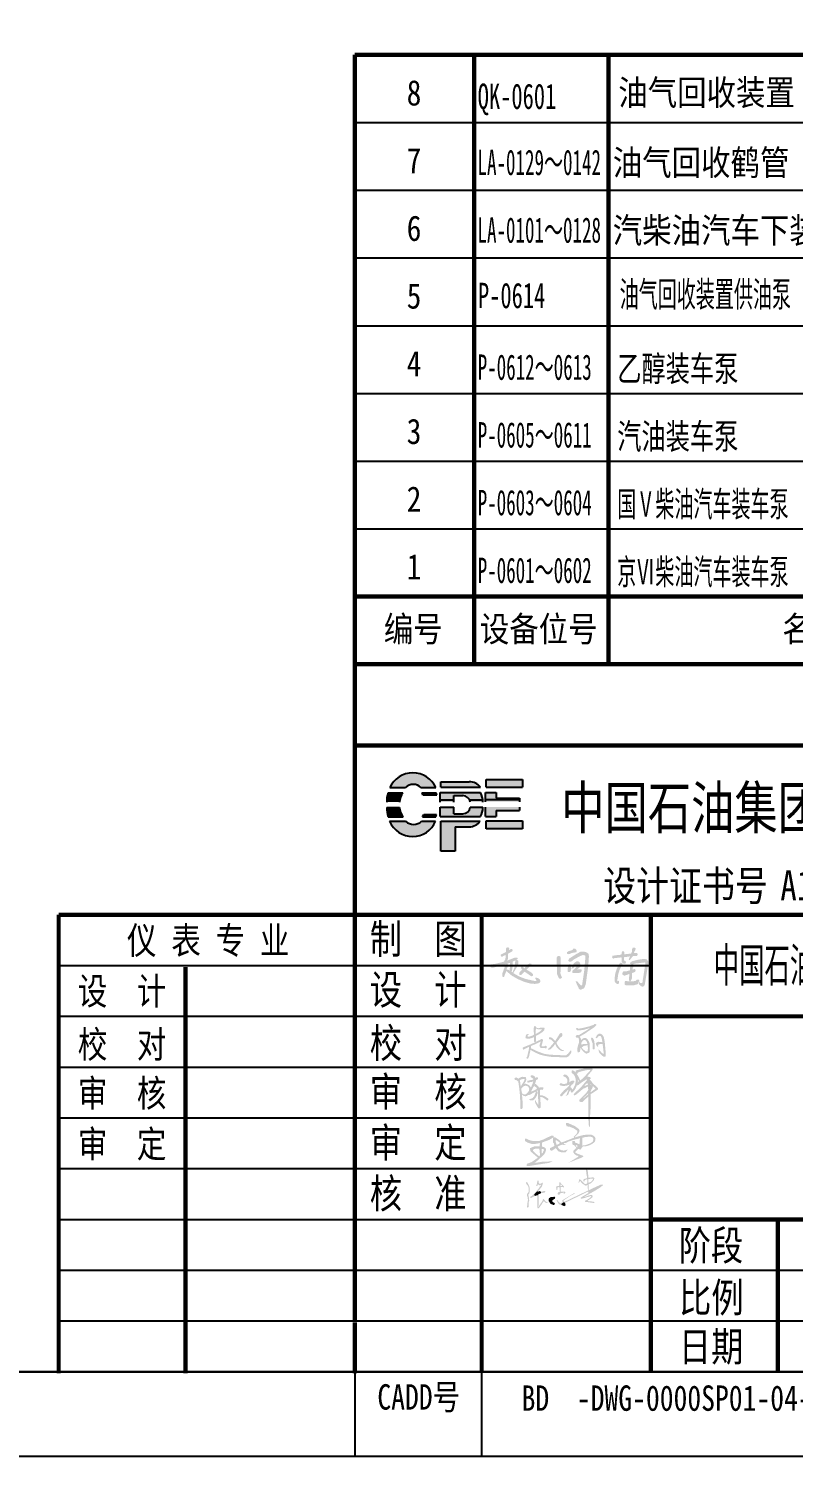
# Model space of a CAD drawing. Header units: millimetres. Extents: x 36820 to 41163, y -3485 to -2358.
# Drawn here: x 40716.3 to 40806.7, y -3068.8 to -2900.1 of the extents above; entities that cross this region are included whole.
import ezdxf
from ezdxf.enums import TextEntityAlignment as Align

# ---------------------------------------------------------------- set-up
doc = ezdxf.new("R2010")
doc.units = ezdxf.units.MM
doc.header["$LTSCALE"] = 6
for name, color, linetype in [('a1', 7, 'Continuous'), ('bc', 7, 'Continuous'), ('BDWG', 7, 'Continuous')]:
    doc.layers.add(name, color=color, linetype=linetype)
doc.styles.add('HZTXT', font='', dxfattribs={"width": 0.8})
doc.styles.add('ST', font='')
doc.styles.get('HZTXT').set_extended_font_data('NSimSun')
doc.styles.get('ST').set_extended_font_data('SimSun')

msp = doc.modelspace()

# ---------------------------------------------------------------- hatches: boundary and pattern name
for points in [[(40762.782, -2990.42, -0.0549609), (40762.893, -2990.679), (40764.537, -2990.679, 0.0224894), (40764.46, -2990.42)], [(40763.005, -2992.967, -0.059964), (40762.863, -2993.263), (40764.417, -2993.263, 0.0258545), (40764.496, -2992.967)]]:
    msp.add_hatch(color=7).paths.add_polyline_path(points)
h = msp.add_hatch(color=256)
h.dxf.hatch_style = 1
h.paths.add_polyline_path([(40772.966, -3009.874), (40772.959, -3009.519), (40772.972, -3009.419), (40773.425, -3009.165), (40773.488, -3009.058), (40773.488, -3008.941), (40773.406, -3008.882), (40773.298, -3008.873), (40773.045, -3009.005), (40773.103, -3008.825), (40773.065, -3008.723), (40772.933, -3008.661), (40772.757, -3008.732), (40772.702, -3008.849), (40772.702, -3009.24), (40772.454, -3009.363), (40772.106, -3009.537), (40772.094, -3009.625), (40772.119, -3009.732), (40772.186, -3009.77), (40772.265, -3009.803), (40772.297, -3009.776), (40772.297, -3009.742), (40772.689, -3009.567), (40772.646, -3010.068), (40772.554, -3010.225), (40772.468, -3010.372), (40771.725, -3010.556), (40771.395, -3010.638), (40770.926, -3010.687), (40770.822, -3010.822), (40770.822, -3010.926), (40770.906, -3011.01), (40771.003, -3011.078), (40771.172, -3011.078), (40772.66, -3010.691), (40772.66, -3010.753), (40772.563, -3011.009), (40772.293, -3011.727), (40772.268, -3011.869), (40772.302, -3012.113), (40772.367, -3012.197), (40772.42, -3012.197), (40772.485, -3012.155), (40772.748, -3011.47), (40772.818, -3011.526), (40773.383, -3012.007), (40774.142, -3012.441), (40774.938, -3012.775), (40775.636, -3012.957), (40776.145, -3012.992), (40776.559, -3012.934), (40776.742, -3012.823), (40776.782, -3012.667), (40776.724, -3012.48), (40776.555, -3012.329), (40776.372, -3012.272), (40776.198, -3012.272), (40776.198, -3012.407), (40776.304, -3012.564), (40776.304, -3012.643), (40776.069, -3012.643), (40775.019, -3012.401), (40774.3, -3012.132), (40773.666, -3011.767), (40773.576, -3011.715), (40774.058, -3010.922), (40774.159, -3010.681), (40774.181, -3010.379), (40774.163, -3010.24), (40774.044, -3010.18), (40773.88, -3010.18), (40773.801, -3010.27), (40773.797, -3010.473), (40773.745, -3010.952), (40773.648, -3011.262), (40773.481, -3011.623), (40773.37, -3011.572), (40773.45, -3011.291), (40773.483, -3011.024), (40773.513, -3010.724), (40773.513, -3010.353), (40774.047, -3010.088), (40774.105, -3010.011), (40774.062, -3009.918), (40773.981, -3009.88), (40773.869, -3009.88), (40773.703, -3009.911), (40772.926, -3010.212), (40772.821, -3010.26), (40772.938, -3010.078)])
h.paths.add_polyline_path([(40773.178, -3010.505), (40773.178, -3011.015), (40773.141, -3011.422), (40772.963, -3011.303), (40772.886, -3011.291), (40772.775, -3011.304), (40772.969, -3010.792), (40772.938, -3010.688), (40772.853, -3010.631), (40772.91, -3010.598)], flags=16)
h.paths.add_polyline_path([(40775.505, -3010.939), (40775.584, -3010.922), (40775.666, -3010.906), (40775.741, -3010.816), (40775.741, -3010.701), (40775.692, -3010.598), (40775.537, -3010.58), (40775.41, -3010.629), (40775.235, -3010.733), (40774.89, -3011.165), (40774.785, -3011.053), (40774.698, -3010.987), (40774.628, -3010.915), (40774.551, -3010.938), (40774.49, -3011.059), (40774.535, -3011.208), (40774.629, -3011.333), (40774.364, -3011.561), (40774.286, -3011.738), (40774.286, -3011.871), (40774.388, -3011.953), (40774.465, -3011.953), (40774.545, -3011.918), (40774.634, -3011.826), (40774.898, -3011.538), (40775.61, -3012.033), (40775.757, -3012.105), (40775.891, -3012.037), (40775.899, -3011.854), (40775.757, -3011.672), (40775.147, -3011.313)], flags=17)
h.paths.add_polyline_path([(40779.177, -3009.888), (40779.114, -3009.738), (40779.008, -3009.677), (40778.881, -3009.714), (40778.753, -3009.77), (40778.701, -3009.898), (40778.749, -3011.808), (40778.907, -3012.221), (40779.058, -3012.381), (40779.208, -3012.381), (40779.316, -3012.25), (40779.318, -3012.174), (40779.257, -3012.075), (40779.155, -3011.761)])
h.paths.add_polyline_path([(40781.058, -3009.058), (40780.988, -3008.904), (40780.849, -3008.826), (40780.644, -3008.823), (40780.589, -3008.987), (40780.057, -3009.142), (40779.921, -3009.259), (40779.917, -3009.407), (40780.046, -3009.489), (40780.258, -3009.448), (40780.509, -3009.338), (40780.834, -3009.282), (40780.984, -3009.282), (40781.058, -3009.182)])
h.paths.add_polyline_path([(40781.446, -3009.717), (40781.784, -3009.584), (40782.057, -3009.625), (40782.108, -3009.738), (40781.963, -3011.419), (40781.707, -3013.147), (40781.612, -3013.185), (40781.497, -3013.094), (40781.117, -3012.688), (40780.934, -3012.688), (40781.34, -3013.578), (40781.471, -3013.663), (40781.608, -3013.663), (40781.939, -3013.507), (40782.132, -3013.092), (40782.434, -3010.951), (40782.518, -3009.731), (40782.452, -3009.407), (40782.24, -3009.264), (40781.944, -3009.189), (40781.537, -3009.189), (40781.033, -3009.457), (40780.201, -3009.989), (40780.109, -3010.132), (40780.085, -3010.261), (40780.168, -3010.374), (40780.314, -3010.374), (40780.478, -3010.323), (40780.706, -3010.127)])
h.paths.add_polyline_path([(40780.398, -3011.11), (40780.398, -3010.72), (40780.303, -3010.674), (40780.154, -3010.695), (40780.057, -3010.787), (40780.007, -3011.203), (40779.992, -3011.449), (40780.043, -3011.582), (40780.167, -3011.585), (40780.305, -3011.562), (40780.397, -3011.385), (40780.407, -3011.272), (40780.414, -3011.206), (40780.48, -3011.125), (40780.465, -3011.123)])
h.paths.add_polyline_path([(40781.488, -3010.601), (40781.42, -3010.447), (40781.249, -3010.326), (40781.062, -3010.326), (40780.886, -3010.441), (40780.735, -3010.559), (40780.569, -3010.866), (40780.52, -3010.955), (40780.512, -3011.062), (40780.48, -3011.125), (40780.648, -3011.158), (40781.032, -3010.726), (40781.152, -3010.701), (40781.169, -3010.778), (40781.139, -3010.837), (40780.826, -3011.233), (40780.606, -3011.392), (40780.54, -3011.497), (40780.54, -3011.645), (40780.644, -3011.717), (40780.848, -3011.717), (40781.277, -3011.717), (40781.552, -3011.629), (40781.64, -3011.491), (40781.64, -3011.326), (40781.568, -3011.255), (40781.447, -3011.255), (40781.134, -3011.31), (40781.376, -3011.079), (40781.488, -3010.972)], flags=17)
h.paths.add_polyline_path([(40788.216, -3009.665), (40788.262, -3009.552), (40788.262, -3009.408), (40788.166, -3009.316), (40788.094, -3009.349), (40787.832, -3009.349), (40787.904, -3009.154), (40788.006, -3008.995), (40788.041, -3008.838), (40787.965, -3008.706), (40787.71, -3008.706), (40787.628, -3008.859), (40787.602, -3009.175), (40787.496, -3009.409), (40786.69, -3009.501), (40786.69, -3009.236), (40786.598, -3009.124), (40786.516, -3009.124), (40786.423, -3009.184), (40786.353, -3009.543), (40785.706, -3009.605), (40785.265, -3009.677), (40785.263, -3009.861), (40785.347, -3009.994), (40785.456, -3009.994), (40785.529, -3009.953), (40786.365, -3009.86), (40786.371, -3009.916), (40786.371, -3010.341), (40786.474, -3010.51), (40786.631, -3010.616), (40786.761, -3010.616), (40786.867, -3010.549), (40786.899, -3010.412), (40786.84, -3010.329), (40786.718, -3010.254), (40786.667, -3010.17), (40786.662, -3009.838), (40787.395, -3009.744), (40787.226, -3010.064), (40787.28, -3010.18), (40787.339, -3010.184), (40787.416, -3010.089), (40787.549, -3009.921), (40787.726, -3009.7), (40788.121, -3009.7)])
h.paths.add_polyline_path([(40786.353, -3010.918), (40786.492, -3010.683), (40786.455, -3010.531), (40786.349, -3010.502), (40786.236, -3010.502), (40786.031, -3010.729), (40785.807, -3011.209), (40785.633, -3011.751), (40785.545, -3012.403), (40785.577, -3012.744), (40785.751, -3012.961), (40785.876, -3013.006), (40785.974, -3013.006), (40786.051, -3012.937), (40786.085, -3012.805), (40786.085, -3012.689), (40786.034, -3012.612), (40785.953, -3012.68), (40785.89, -3012.649), (40785.871, -3012.561), (40785.982, -3011.864), (40786.141, -3011.335)])
h.paths.add_polyline_path([(40787.99, -3011.535), (40788.037, -3011.397), (40788.006, -3011.266), (40787.915, -3011.227), (40787.669, -3011.318), (40787.701, -3011.1), (40787.768, -3011.01), (40787.734, -3010.939), (40787.63, -3010.874), (40787.408, -3010.904), (40787.364, -3011.122), (40787.364, -3011.388), (40786.877, -3011.524), (40786.593, -3011.524), (40786.508, -3011.619), (40786.453, -3011.799), (40786.503, -3011.916), (40786.661, -3012.01), (40786.769, -3012.01), (40786.926, -3011.952), (40787.308, -3011.812), (40787.256, -3012.299), (40787.268, -3012.568), (40787.325, -3012.691), (40787.223, -3012.691), (40787.026, -3012.666), (40786.797, -3012.666), (40786.724, -3012.83), (40786.724, -3013.041), (40786.889, -3013.178), (40787.328, -3013.178), (40787.817, -3013.163), (40788.227, -3013.042), (40788.349, -3012.988), (40788.384, -3012.803), (40788.427, -3012.71), (40788.428, -3012.805), (40788.432, -3013.051), (40788.759, -3013.309), (40788.943, -3013.309), (40789.108, -3013.139), (40789.524, -3010.659), (40789.535, -3010.369), (40789.345, -3010.079), (40788.933, -3010.046), (40788.321, -3010.14), (40787.676, -3010.296), (40787.437, -3010.431), (40787.375, -3010.577), (40787.472, -3010.68), (40787.622, -3010.729), (40787.772, -3010.687), (40787.936, -3010.597), (40789.075, -3010.459), (40789.174, -3010.48), (40789.189, -3010.573), (40788.833, -3012.868), (40788.752, -3012.899), (40788.538, -3012.87), (40788.442, -3012.682), (40788.473, -3012.604), (40788.435, -3012.503), (40788.282, -3012.503), (40788.144, -3012.514), (40788.018, -3012.647), (40787.757, -3012.679), (40787.41, -3012.689), (40787.438, -3012.643), (40787.5, -3012.57), (40787.598, -3012.365), (40787.628, -3011.702), (40787.713, -3011.674), (40787.855, -3011.63)])
h = msp.add_hatch(color=256)
h.dxf.hatch_style = 1
h.paths.add_polyline_path([(40776.159, -3017.976), (40776.06, -3017.988), (40775.977, -3018.276), (40776.004, -3018.666), (40776.015, -3018.991), (40775.826, -3019.103), (40775.606, -3019.18), (40775.459, -3019.22), (40775.359, -3019.247), (40775.296, -3019.213), (40775.277, -3019.081), (40775.277, -3019.037), (40775.301, -3019.01), (40775.403, -3018.963), (40775.442, -3018.944), (40775.457, -3018.924), (40775.4, -3018.906), (40775.318, -3018.905), (40775.262, -3018.912), (40775.082, -3018.999), (40775.016, -3019.274), (40775.06, -3019.407), (40775.209, -3019.472), (40775.45, -3019.47), (40775.808, -3019.375), (40776.021, -3019.282), (40776.03, -3019.783), (40776.057, -3019.846), (40776.123, -3019.857), (40776.157, -3019.857), (40776.244, -3019.821), (40776.26, -3019.769), (40776.251, -3019.662), (40776.251, -3019.142), (40776.672, -3018.917), (40777.021, -3018.683), (40777.232, -3018.453), (40777.274, -3018.223), (40777.218, -3018.167), (40776.793, -3018.167), (40776.566, -3018.223), (40776.494, -3018.223), (40776.362, -3018.183), (40776.274, -3018.111), (40776.231, -3018.012)])
h.paths.add_polyline_path([(40776.357, -3018.278), (40776.388, -3018.298), (40776.45, -3018.339), (40776.727, -3018.375), (40776.953, -3018.377), (40776.953, -3018.412), (40776.805, -3018.566), (40776.24, -3018.917), (40776.24, -3018.883), (40776.24, -3018.411), (40776.266, -3018.311), (40776.313, -3018.278)], flags=16)
h.paths.add_polyline_path([(40776.889, -3019.508), (40776.8, -3019.544), (40776.742, -3019.628), (40776.669, -3019.65), (40776.604, -3019.676), (40776.532, -3019.699), (40776.204, -3019.87), (40775.584, -3020.149), (40774.709, -3020.502), (40774.68, -3020.577), (40774.764, -3020.754), (40774.825, -3020.754), (40774.884, -3020.701), (40775.121, -3020.587), (40775.443, -3020.433), (40775.418, -3020.721), (40775.398, -3020.801), (40775.215, -3021.601), (40775.17, -3021.643), (40775.135, -3021.73), (40775.16, -3021.83), (40775.245, -3021.83), (40775.335, -3021.79), (40775.431, -3021.599), (40775.616, -3020.797), (40776.249, -3021.143), (40776.734, -3021.35), (40777.31, -3021.499), (40777.997, -3021.608), (40778.765, -3021.634), (40779.196, -3021.659), (40779.807, -3021.673), (40779.917, -3021.657), (40780.093, -3021.572), (40780.34, -3021.277), (40780.425, -3021.097), (40780.443, -3020.912), (40780.39, -3020.857), (40780.339, -3020.869), (40780.043, -3021.248), (40779.805, -3021.434), (40779.719, -3021.448), (40779.007, -3021.406), (40777.961, -3021.36), (40777.289, -3021.265), (40776.802, -3021.1), (40776.272, -3020.895), (40775.782, -3020.633), (40775.66, -3020.615), (40775.693, -3020.319), (40776.224, -3020.095), (40776.769, -3019.82), (40776.816, -3019.837), (40776.698, -3020.168), (40776.671, -3020.316), (40776.741, -3020.464), (40776.824, -3020.582), (40776.917, -3020.582), (40777.336, -3020.582), (40777.381, -3020.604), (40777.436, -3020.604), (40777.507, -3020.559), (40777.525, -3020.47), (40777.525, -3020.345), (40777.44, -3020.309), (40777.347, -3020.309), (40777.225, -3020.373), (40777.082, -3020.373), (40776.95, -3020.373), (40776.922, -3020.296), (40776.953, -3020.18), (40777.057, -3019.802), (40777.086, -3019.609), (40776.989, -3019.508)])
h.paths.add_polyline_path([(40779.167, -3018.809), (40779.071, -3018.871), (40778.538, -3019.734), (40778.277, -3019.482), (40778.146, -3019.352), (40777.917, -3019.295), (40777.835, -3019.295), (40777.791, -3019.342), (40777.787, -3019.449), (40777.85, -3019.546), (40777.885, -3019.558), (40777.921, -3019.534), (40777.985, -3019.538), (40778.399, -3019.905), (40777.787, -3020.614), (40777.686, -3020.669), (40777.659, -3020.724), (40777.752, -3020.769), (40777.975, -3020.722), (40778.381, -3020.303), (40778.526, -3020.094), (40778.673, -3020.412), (40778.959, -3020.73), (40779.265, -3020.913), (40779.32, -3020.938), (40779.544, -3020.938), (40779.567, -3020.899), (40779.51, -3020.828), (40779.391, -3020.805), (40779.155, -3020.665), (40778.983, -3020.472), (40778.776, -3020.151), (40778.676, -3019.936), (40778.959, -3019.569), (40779.13, -3019.318), (40779.288, -3019.246), (40779.387, -3019.098), (40779.387, -3018.921), (40779.285, -3018.809)])
h.paths.add_polyline_path([(40783.162, -3017.737), (40783.079, -3017.824), (40782.616, -3017.992), (40781.743, -3018.211), (40781.402, -3018.265), (40781.248, -3018.265), (40781.157, -3018.197), (40781.089, -3018.197), (40781.004, -3018.237), (40781.014, -3018.346), (40781.11, -3018.456), (40781.269, -3018.489), (40781.584, -3018.465), (40781.907, -3018.42), (40782.327, -3018.297), (40782.609, -3018.215), (40782.592, -3018.252), (40782.21, -3018.507), (40781.464, -3018.961), (40781.283, -3019.071), (40781.201, -3019.024), (40781.106, -3019.024), (40781.012, -3019.083), (40780.953, -3019.197), (40781.012, -3019.303), (40781.079, -3019.35), (40781.266, -3019.338), (40781.359, -3019.65), (40781.359, -3019.852), (40781.306, -3020.025), (40781.219, -3020.311), (40781.162, -3020.557), (40781.162, -3020.953), (40781.194, -3021.078), (40781.297, -3021.078), (40781.418, -3021.028), (40781.473, -3020.931), (40781.484, -3020.829), (40781.509, -3020.604), (40781.546, -3020.551), (40781.617, -3020.7), (40781.727, -3020.832), (40781.902, -3021.041), (40782.143, -3021.212), (40782.222, -3021.239), (40782.348, -3021.187), (40782.544, -3021.107), (40782.62, -3020.955), (40782.62, -3020.394), (40782.578, -3019.9), (40782.343, -3019.526), (40782.155, -3019.382), (40781.957, -3019.382), (40781.722, -3019.481), (40781.562, -3019.646), (40781.562, -3019.477), (40781.513, -3019.369), (40781.426, -3019.223), (40781.46, -3019.203), (40782, -3018.893), (40782.499, -3018.552), (40783.182, -3018.087), (40783.393, -3017.864), (40783.398, -3017.788), (40783.27, -3017.737)])
h.paths.add_polyline_path([(40782.073, -3019.608), (40782.167, -3019.702), (40782.27, -3019.856), (40782.314, -3020.008), (40782.314, -3020.08), (40781.998, -3020.08), (40781.862, -3020.096), (40781.744, -3020.131), (40781.621, -3020.168), (40781.625, -3019.961), (40781.672, -3019.863), (40781.832, -3019.659), (40782.002, -3019.608)], flags=16)
h.paths.add_polyline_path([(40782.371, -3020.222), (40782.396, -3020.614), (40782.366, -3020.956), (40782.334, -3020.979), (40782.215, -3020.979), (40782.116, -3020.963), (40781.816, -3020.694), (40781.691, -3020.55), (40781.668, -3020.461), (40781.762, -3020.437), (40781.843, -3020.345), (40781.976, -3020.307), (40782.166, -3020.279)], flags=16)
h.paths.add_polyline_path([(40782.869, -3019.345), (40782.802, -3019.365), (40782.759, -3019.497), (40782.882, -3019.838), (40782.949, -3020.021), (40782.975, -3020.416), (40782.951, -3020.626), (40782.991, -3020.689), (40783.039, -3020.716), (40783.127, -3020.716), (40783.188, -3020.668), (40783.209, -3020.604), (40783.188, -3020.047), (40783.151, -3019.794), (40783.052, -3019.481), (40782.959, -3019.38)], flags=17)
h.paths.add_polyline_path([(40783.8, -3018.864), (40783.68, -3018.889), (40783.469, -3019.031), (40783.372, -3019.257), (40783.304, -3019.352), (40783.322, -3019.393), (40783.376, -3019.411), (40783.492, -3019.341), (40783.58, -3019.289), (40783.609, -3019.221), (40783.665, -3019.171), (40783.782, -3019.142), (40783.892, -3019.169), (40783.975, -3019.262), (40784.06, -3019.547), (40784.117, -3019.922), (40783.989, -3019.871), (40783.794, -3019.848), (40783.655, -3019.831), (40783.538, -3019.86), (40783.413, -3019.931), (40783.328, -3020.039), (40783.365, -3020.155), (40783.474, -3020.357), (40783.532, -3020.402), (40783.587, -3020.402), (40783.616, -3020.377), (40783.617, -3020.328), (40783.576, -3020.224), (40783.597, -3020.192), (40783.838, -3020.095), (40784.138, -3020.095), (40784.241, -3020.973), (40784.259, -3021.298), (40783.998, -3021.096), (40783.808, -3020.892), (40783.703, -3020.75), (40783.658, -3020.75), (40783.643, -3020.78), (40783.671, -3020.932), (40783.778, -3021.177), (40784.016, -3021.421), (40784.277, -3021.609), (40784.378, -3021.609), (40784.485, -3021.538), (40784.512, -3021.444), (40784.473, -3020.803), (40784.378, -3019.773), (40784.277, -3019.315), (40784.129, -3019.028), (40783.991, -3018.923)])
h = msp.add_hatch(color=256)
h.dxf.hatch_style = 1
h.paths.add_polyline_path([(40776.112, -3025.775), (40776.209, -3025.722), (40776.209, -3025.847), (40776.145, -3026.014), (40776.047, -3026.266), (40775.881, -3026.469), (40775.596, -3026.591), (40775.475, -3026.591), (40775.475, -3026.664), (40775.556, -3026.741), (40775.755, -3026.741), (40775.938, -3026.741), (40776.055, -3026.643), (40776.21, -3026.449), (40776.364, -3026.189), (40776.425, -3025.945), (40776.402, -3025.763), (40776.355, -3025.676), (40776.334, -3025.638), (40776.379, -3025.614), (40776.441, -3025.581), (40776.461, -3025.726), (40776.488, -3026.102), (40776.516, -3026.557), (40776.555, -3027.036), (40776.554, -3027.268), (40776.542, -3027.285), (40776.524, -3027.272), (40776.467, -3027.192), (40776.382, -3027.071), (40776.277, -3026.923), (40776.228, -3026.787), (40776.18, -3026.741), (40776.163, -3026.752), (40776.145, -3026.84), (40776.168, -3027.011), (40776.23, -3027.169), (40776.353, -3027.377), (40776.451, -3027.542), (40776.525, -3027.667), (40776.629, -3027.708), (40776.708, -3027.681), (40776.805, -3027.609), (40776.827, -3027.487), (40776.824, -3027.349), (40776.803, -3027.076), (40776.777, -3026.724), (40776.749, -3026.339), (40776.763, -3026.337), (40776.823, -3026.337), (40776.954, -3026.376), (40777.089, -3026.416), (40777.198, -3026.489), (40777.324, -3026.573), (40777.449, -3026.656), (40777.506, -3026.728), (40777.577, -3026.772), (40777.685, -3026.746), (40777.728, -3026.662), (40777.728, -3026.56), (40777.637, -3026.5), (40777.488, -3026.403), (40777.273, -3026.262), (40777.124, -3026.209), (40776.999, -3026.164), (40776.84, -3026.15), (40776.743, -3026.15), (40776.742, -3026.114), (40776.742, -3026.02), (40776.742, -3025.834), (40776.737, -3025.668), (40776.737, -3025.608), (40776.719, -3025.528), (40776.739, -3025.514), (40776.769, -3025.505), (40776.816, -3025.503), (40776.911, -3025.503), (40776.971, -3025.503), (40777.023, -3025.517), (40777.071, -3025.495), (40777.094, -3025.443), (40777.129, -3025.361), (40777.129, -3025.261), (40777.107, -3025.196), (40777.02, -3025.196), (40776.899, -3025.196), (40776.778, -3025.217), (40776.626, -3025.244), (40776.6, -3025.21), (40776.554, -3025.149), (40776.442, -3025), (40776.311, -3024.884), (40776.216, -3024.821), (40776.108, -3024.849), (40776.148, -3024.776), (40776.217, -3024.583), (40776.238, -3024.499), (40776.261, -3024.415), (40776.261, -3024.353), (40776.308, -3024.337), (40776.388, -3024.309), (40776.451, -3024.267), (40776.492, -3024.196), (40776.492, -3024.138), (40776.492, -3024.086), (40776.453, -3024.046), (40776.351, -3024.046), (40776.268, -3024.046), (40776.208, -3024.067), (40776.165, -3024.081), (40776.154, -3024.048), (40776.139, -3024.005), (40776.118, -3023.945), (40776.05, -3023.893), (40775.966, -3023.828), (40775.877, -3023.78), (40775.779, -3023.78), (40775.684, -3023.798), (40775.619, -3023.856), (40775.619, -3023.932), (40775.644, -3024.006), (40775.716, -3024.049), (40775.807, -3024.103), (40775.841, -3024.138), (40775.886, -3024.162), (40775.931, -3024.208), (40775.953, -3024.256), (40775.924, -3024.286), (40775.856, -3024.318), (40775.741, -3024.341), (40775.636, -3024.361), (40775.424, -3024.403), (40775.35, -3024.423), (40775.289, -3024.417), (40775.254, -3024.413), (40775.229, -3024.428), (40775.225, -3024.447), (40775.225, -3024.47), (40775.225, -3024.498), (40775.218, -3024.524), (40775.226, -3024.582), (40775.263, -3024.65), (40775.308, -3024.677), (40775.347, -3024.669), (40775.382, -3024.645), (40775.444, -3024.622), (40775.534, -3024.608), (40775.632, -3024.592), (40775.743, -3024.582), (40775.847, -3024.533), (40775.909, -3024.504), (40775.941, -3024.515), (40775.915, -3024.584), (40775.873, -3024.699), (40775.846, -3024.811), (40775.815, -3024.901), (40775.763, -3025.007), (40775.721, -3025.113), (40775.672, -3025.191), (40775.629, -3025.261), (40775.629, -3025.234), (40775.601, -3025.161), (40775.542, -3025.067), (40775.465, -3024.989), (40775.341, -3024.904), (40775.199, -3024.838), (40775.085, -3024.798), (40774.976, -3024.798), (40774.883, -3024.812), (40774.898, -3024.786), (40774.947, -3024.697), (40775.003, -3024.594), (40775.062, -3024.488), (40775.105, -3024.388), (40775.105, -3024.295), (40775.105, -3024.213), (40775.089, -3024.156), (40775.082, -3024.095), (40775.055, -3024.041), (40775.033, -3023.999), (40774.966, -3023.993), (40774.881, -3023.986), (40774.789, -3023.979), (40774.658, -3023.968), (40774.541, -3023.998), (40774.38, -3024.061), (40774.288, -3024.102), (40774.236, -3024.149), (40774.18, -3024.186), (40774.139, -3024.213), (40774.124, -3024.198), (40774.104, -3024.14), (40774.013, -3024.094), (40773.916, -3024.046), (40773.793, -3024.067), (40773.705, -3024.158), (40773.748, -3024.302), (40773.82, -3024.362), (40773.916, -3024.347), (40774.012, -3024.415), (40774.168, -3024.527), (40774.285, -3025.343), (40774.361, -3026.098), (40774.394, -3026.757), (40774.41, -3027.591), (40774.41, -3027.729), (40774.504, -3027.786), (40774.598, -3027.786), (40774.68, -3027.641), (40774.68, -3027.491), (40774.673, -3026.855), (40774.628, -3026.358), (40774.606, -3026.064), (40774.624, -3026.066), (40774.681, -3026.141), (40774.769, -3026.207), (40774.902, -3026.252), (40775.044, -3026.268), (40775.195, -3026.216), (40775.349, -3026.098), (40775.369, -3026.129), (40775.461, -3026.129), (40775.6, -3026.053), (40775.835, -3025.925)])
h.paths.add_polyline_path([(40774.452, -3025.095), (40774.425, -3024.87), (40774.393, -3024.616), (40774.378, -3024.459), (40774.321, -3024.39), (40774.437, -3024.308), (40774.61, -3024.252), (40774.791, -3024.225), (40774.892, -3024.236), (40774.911, -3024.323), (40774.841, -3024.47), (40774.773, -3024.616), (40774.648, -3024.798), (40774.508, -3025.035), (40774.486, -3025.073)], flags=16)
h.paths.add_polyline_path([(40775.661, -3025.726), (40775.716, -3025.621), (40775.845, -3025.382), (40775.963, -3025.162), (40776.041, -3025.018), (40776.077, -3025.08), (40776.167, -3025.138), (40776.297, -3025.221), (40776.391, -3025.366), (40776.319, -3025.413), (40776.095, -3025.559), (40775.815, -3025.666)], flags=16)
h.paths.add_polyline_path([(40775.428, -3025.605), (40775.461, -3025.416), (40775.412, -3025.243), (40775.302, -3025.106), (40775.185, -3025.046), (40775.048, -3025.017), (40774.894, -3025.045), (40774.781, -3025.101), (40774.657, -3025.202), (40774.522, -3025.343), (40774.522, -3025.441), (40774.552, -3025.625), (40774.573, -3025.752), (40774.617, -3025.896), (40774.685, -3025.98), (40774.816, -3026.038), (40774.948, -3026.064), (40775.086, -3026.014), (40775.225, -3025.889), (40775.327, -3025.761)], flags=16)
h.paths.add_polyline_path([(40780.185, -3024.206), (40780.124, -3024.015), (40780.008, -3023.865), (40779.81, -3023.708), (40779.612, -3023.694), (40779.502, -3023.776), (40779.483, -3023.882), (40779.607, -3023.959), (40779.791, -3024.053), (40779.928, -3024.198), (40779.978, -3024.414), (40779.947, -3024.623), (40779.897, -3024.746), (40779.661, -3024.808), (40779.46, -3024.808), (40779.329, -3024.777), (40779.225, -3024.712), (40779.097, -3024.762), (40779.031, -3024.897), (40779.109, -3024.982), (40779.259, -3025.021), (40779.534, -3025.055), (40779.873, -3025.017), (40780.136, -3024.928), (40780.257, -3024.874), (40780.143, -3025.058), (40780.003, -3025.216), (40779.576, -3025.558), (40779.219, -3025.962), (40779.108, -3026.087), (40779.135, -3026.24), (40779.192, -3026.272), (40779.262, -3026.272), (40779.393, -3026.188), (40779.569, -3025.983), (40779.821, -3025.752), (40780.022, -3025.537), (40780.116, -3025.492), (40780.044, -3025.639), (40779.947, -3025.886), (40779.903, -3026.058), (40779.773, -3026.186), (40779.826, -3026.186), (40779.929, -3026.175), (40780.083, -3026.068), (40780.147, -3025.861), (40780.227, -3025.674), (40780.321, -3025.558), (40780.354, -3025.548), (40780.374, -3025.575), (40780.37, -3025.707), (40780.403, -3025.771), (40780.466, -3025.829), (40780.547, -3025.843), (40780.75, -3025.626), (40780.916, -3025.387), (40781.063, -3025.055), (40781.1, -3024.964), (40781.109, -3024.93), (40781.129, -3024.985), (40781.165, -3024.994), (40781.24, -3024.953), (40781.572, -3024.691), (40782.021, -3024.402), (40782.216, -3024.277), (40782.263, -3024.286), (40782.293, -3024.352), (40782.114, -3024.561), (40781.596, -3025.182), (40780.749, -3025.982), (40780.715, -3026.108), (40780.787, -3026.17), (40781.029, -3026.056), (40781.816, -3025.398), (40782.361, -3025.134), (40782.426, -3025.152), (40782.426, -3025.402), (40782.447, -3025.517), (40782.187, -3025.898), (40781.627, -3026.442), (40781.375, -3026.687), (40781.375, -3026.864), (40781.513, -3026.929), (40781.756, -3026.929), (40782.138, -3026.58), (40782.463, -3026.283), (40782.452, -3027.534), (40782.452, -3028.937), (40782.514, -3029.823), (40782.526, -3029.847), (40782.637, -3029.847), (40782.637, -3029.583), (40782.632, -3028.954), (40782.709, -3027.718), (40782.731, -3026.129), (40782.742, -3026.019), (40783.335, -3025.629), (40783.561, -3025.492), (40783.588, -3025.333), (40783.387, -3025.096), (40783, -3024.771), (40782.772, -3024.447), (40782.62, -3024.288), (40782.751, -3024.122), (40782.682, -3024.025), (40782.523, -3023.984), (40782.461, -3023.95), (40782.35, -3023.908), (40782.26, -3023.977), (40782.931, -3023.176), (40782.958, -3023.01), (40782.834, -3022.907), (40782.523, -3022.893), (40782.06, -3022.934), (40781.784, -3023.031), (40781.349, -3023.114), (40780.996, -3023.224), (40780.948, -3023.282), (40780.948, -3023.439), (40780.782, -3023.28), (40780.589, -3023.197), (40780.492, -3023.231), (40780.457, -3023.363), (40780.492, -3023.521), (40780.685, -3023.666), (40780.83, -3023.867), (40780.941, -3024.191), (40780.971, -3024.442), (40780.883, -3024.895), (40780.772, -3025.149), (40780.595, -3025.481), (40780.485, -3025.348), (40780.401, -3025.233), (40780.309, -3025.207), (40780.397, -3025.039), (40780.465, -3024.936), (40780.711, -3024.745), (40780.711, -3024.643), (40780.786, -3024.609), (40780.786, -3024.466), (40780.67, -3024.411), (40780.526, -3024.418), (40780.328, -3024.513), (40780.178, -3024.643), (40780.206, -3024.425)])
h.paths.add_polyline_path([(40781.188, -3024.296), (40781.314, -3024.418), (40781.314, -3024.502), (40781.26, -3024.59), (40781.176, -3024.645), (40781.209, -3024.523), (40781.209, -3024.405)], flags=16)
h.paths.add_polyline_path([(40781.045, -3023.597), (40781.152, -3023.601), (40781.182, -3023.567), (40781.166, -3023.508), (40781.341, -3023.404), (40781.707, -3023.31), (40782.107, -3023.206), (40782.473, -3023.148), (40782.668, -3023.171), (40782.671, -3023.212), (40782.213, -3023.714), (40781.811, -3024.154), (40781.474, -3024.402), (40781.467, -3024.368), (40781.364, -3024.116), (40781.2, -3023.812)], flags=16)
h.paths.add_polyline_path([(40781.974, -3025.074), (40782.119, -3024.863), (40782.317, -3024.705), (40782.392, -3024.889), (40782.379, -3024.951), (40782.264, -3024.951)], flags=16)
h.paths.add_polyline_path([(40782.705, -3024.793), (40782.769, -3024.862), (40782.793, -3024.929), (40782.793, -3024.978), (40782.757, -3024.938), (40782.708, -3024.883)], flags=16)
h.paths.add_polyline_path([(40781.922, -3026.4), (40782.038, -3026.295), (40782.257, -3026.098), (40782.408, -3025.926), (40782.441, -3025.956), (40782.438, -3025.998), (40782.383, -3026.079), (40782.187, -3026.247), (40781.892, -3026.5), (40781.837, -3026.5)], flags=16)
h.paths.add_polyline_path([(40782.806, -3025.491), (40782.898, -3025.329), (40782.973, -3025.198), (40782.966, -3025.09), (40783.073, -3025.134), (40783.117, -3025.18), (40783.2, -3025.266), (40783.26, -3025.358), (40783.26, -3025.411), (40783.203, -3025.448), (40782.981, -3025.591), (40782.792, -3025.755), (40782.742, -3025.755), (40782.742, -3025.665), (40782.764, -3025.628)], flags=16)
h = msp.add_hatch(color=7)
h.paths.add_polyline_path([(40776.959, -3031.796), (40777.042, -3031.709), (40777.449, -3031.559), (40777.827, -3031.42), (40778.286, -3031.152), (40778.286, -3031.216), (40778.286, -3031.455), (40778.286, -3031.745), (40778.377, -3031.858), (40778.443, -3032.139), (40777.932, -3032.386), (40777.932, -3032.49), (40777.932, -3032.616), (40778.079, -3032.712), (40778.267, -3032.632), (40778.591, -3032.383), (40778.668, -3032.482), (40778.885, -3032.764), (40779.235, -3032.883), (40779.613, -3032.883), (40779.759, -3032.883), (40779.879, -3032.737), (40780.022, -3032.564), (40779.834, -3032.616), (40779.553, -3032.694), (40779.252, -3032.643), (40779.007, -3032.517), (40778.87, -3032.31), (40778.822, -3032.192), (40779.354, -3031.975), (40779.63, -3032.045), (40779.757, -3032.045), (40779.757, -3031.975), (40779.518, -3031.897), (40779.592, -3031.801), (40779.774, -3031.801), (40780.044, -3031.646), (40780.653, -3031.429), (40781.462, -3031.225), (40781.462, -3031.313), (40781.416, -3031.53), (40781.416, -3031.675), (40781.416, -3031.849), (40781.371, -3031.945), (40781.241, -3031.884), (40781.094, -3031.788), (40780.933, -3031.788), (40780.877, -3031.637), (40780.828, -3031.551), (40780.74, -3031.551), (40780.569, -3031.551), (40780.569, -3031.65), (40780.569, -3031.801), (40780.569, -3031.924), (40780.66, -3032.023), (40780.751, -3032.023), (40780.803, -3032.075), (40781.048, -3032.373), (40780.968, -3032.439), (40780.716, -3032.646), (40780.663, -3032.855), (40780.768, -3033.054), (40781.007, -3033.249), (40781.294, -3033.314), (40781.245, -3033.418), (40780.082, -3034.129), (40781.653, -3033.517), (40781.871, -3033.396), (40781.813, -3033.291), (40781.647, -3033.232), (40781.154, -3033.059), (40780.922, -3032.928), (40780.922, -3032.81), (40781.042, -3032.687), (40781.231, -3032.494), (40781.53, -3032.56), (40781.623, -3032.434), (40781.808, -3032.181), (40782.141, -3032.181), (40782.526, -3032.076), (40782.88, -3031.916), (40783.132, -3031.717), (40783.247, -3031.573), (40783.296, -3031.288), (40783.233, -3031.099), (40783.048, -3030.925), (40782.775, -3030.791), (40782.554, -3030.791), (40782.302, -3030.791), (40781.774, -3030.87), (40781.269, -3031.009), (40780.873, -3031.119), (40780.873, -3031.039), (40781.147, -3030.806), (40781.329, -3030.577), (40781.406, -3030.348), (40781.343, -3030.149), (40781.22, -3030.06), (40780.826, -3029.775), (40780.243, -3029.522), (40779.981, -3029.408), (40779.788, -3029.408), (40779.788, -3029.562), (40779.9, -3029.812), (40780.299, -3029.886), (40780.758, -3030.08), (40781.147, -3030.348), (40781.147, -3030.527), (40781.045, -3030.716), (40780.72, -3031.042), (40780.772, -3031.139), (40780.642, -3031.208), (40779.354, -3031.704), (40779.236, -3031.704), (40779.158, -3031.607), (40779.054, -3031.479), (40778.699, -3031.235), (40778.531, -3031.119), (40778.412, -3031.119), (40778.352, -3031.168), (40778.352, -3031.082), (40778.352, -3030.976), (40778.282, -3030.917), (40778.079, -3030.917), (40777.929, -3030.99), (40777.144, -3031.367), (40776.609, -3031.558), (40776.364, -3031.558), (40775.993, -3031.558), (40775.677, -3031.513), (40775.324, -3031.385), (40775.138, -3031.274), (40775.04, -3031.253), (40774.946, -3031.354), (40774.946, -3031.548), (40775.229, -3031.722), (40775.716, -3031.891), (40776.224, -3031.891), (40776.661, -3031.806), (40776.735, -3031.816), (40776.682, -3032.199), (40776.35, -3032.199), (40776.042, -3032.199), (40775.569, -3032.398), (40775.569, -3032.55), (40775.625, -3032.784), (40776.455, -3033.499), (40776.455, -3033.547), (40775.761, -3034.033), (40775.236, -3034.231), (40775.156, -3034.314), (40775.156, -3034.513), (40775.422, -3034.513), (40776.528, -3034.334), (40777.06, -3034.248), (40777.778, -3034.144), (40778.254, -3033.953), (40776.931, -3034.014), (40776.266, -3034.13), (40776.038, -3034.13), (40776.262, -3034.016), (40776.675, -3033.645), (40777.186, -3033.186), (40777.351, -3032.931), (40777.425, -3032.671), (40777.425, -3032.462), (40777.278, -3032.3), (40777.071, -3032.257), (40776.959, -3032.161)])
h.paths.add_polyline_path([(40776.656, -3032.444), (40776.665, -3032.525), (40776.719, -3033.029), (40776.719, -3033.26), (40776.637, -3033.362), (40776.507, -3033.259), (40776.189, -3033.006), (40775.891, -3032.702), (40775.944, -3032.573), (40776.035, -3032.5), (40776.35, -3032.444)], flags=16)
h.paths.add_polyline_path([(40776.945, -3032.495), (40777.025, -3032.495), (40777.19, -3032.558), (40777.19, -3032.642), (40777.13, -3032.775), (40777.053, -3032.948), (40776.945, -3033.024)], flags=16)
h.paths.add_polyline_path([(40778.57, -3031.579), (40778.618, -3031.437), (40778.678, -3031.477), (40779.053, -3031.722), (40779.053, -3031.795), (40779.007, -3031.881), (40778.706, -3032.02)], flags=16)
h.paths.add_polyline_path([(40780.947, -3032.111), (40781.079, -3032.027), (40781.143, -3032.093), (40781.143, -3032.239), (40781.143, -3032.315)], flags=16)
h.paths.add_polyline_path([(40781.721, -3031.187), (40782.018, -3031.102), (40782.54, -3031.043), (40782.722, -3031.043), (40782.932, -3031.109), (40783.027, -3031.269), (40783.027, -3031.467), (40782.964, -3031.639), (40782.677, -3031.829), (40782.12, -3032.038), (40781.721, -3032.104)], flags=16)
h = msp.add_hatch(color=256)
h.paths.add_polyline_path([(40775.276, -3037.739), (40775.177, -3037.83), (40775.202, -3037.992), (40775.284, -3038.271), (40775.308, -3038.54), (40775.244, -3038.917), (40775.202, -3039.341), (40775.24, -3039.415), (40775.317, -3039.419), (40775.389, -3039.347), (40775.387, -3039.021), (40775.41, -3038.732), (40775.459, -3038.637), (40775.419, -3038.234), (40775.378, -3038.019), (40775.361, -3037.973), (40775.347, -3037.924), (40775.374, -3037.874), (40775.461, -3037.784), (40775.474, -3037.712), (40775.531, -3037.433), (40775.524, -3037.167), (40775.458, -3036.875), (40775.318, -3036.607), (40775.234, -3036.433), (40775.107, -3036.39), (40775.095, -3036.542), (40775.231, -3036.801), (40775.311, -3036.813), (40775.399, -3037.094), (40775.406, -3037.518)])
h.paths.add_polyline_path([(40776.864, -3037.56), (40776.679, -3037.55), (40776.457, -3037.555), (40776.959, -3036.945), (40777.082, -3036.524), (40777.028, -3036.462), (40776.935, -3036.524), (40776.867, -3036.574), (40776.678, -3036.618), (40776.581, -3036.498), (40776.576, -3036.251), (40776.513, -3036.231), (40776.467, -3036.233), (40776.426, -3036.268), (40776.395, -3036.463), (40776.381, -3036.57), (40776.37, -3036.654), (40776.315, -3036.74), (40776.29, -3036.872), (40776.397, -3036.87), (40776.453, -3036.763), (40776.471, -3036.675), (40776.519, -3036.654), (40776.557, -3036.716), (40776.618, -3036.758), (40776.698, -3036.78), (40776.75, -3036.758), (40776.843, -3036.726), (40776.843, -3036.782), (40776.525, -3037.225), (40776.054, -3037.795), (40775.766, -3038.044), (40775.597, -3038.141), (40775.574, -3038.195), (40775.609, -3038.269), (40775.685, -3038.282), (40775.941, -3038.157), (40776.419, -3037.914), (40776.436, -3038), (40776.423, -3039.344), (40776.454, -3039.522), (40776.512, -3039.525), (40776.655, -3039.417), (40776.948, -3039.005), (40777.157, -3038.662), (40777.204, -3038.677), (40777.373, -3038.815), (40777.508, -3038.874), (40777.622, -3038.829), (40777.643, -3038.77), (40777.585, -3038.742), (40777.49, -3038.746), (40777.366, -3038.662), (40777.262, -3038.522), (40777.149, -3038.414), (40777.082, -3038.426), (40777.036, -3038.636), (40776.907, -3038.812), (40776.635, -3039.197), (40776.546, -3039.35), (40776.557, -3039.176), (40776.561, -3037.848), (40776.87, -3037.698), (40777.09, -3037.68), (40777.282, -3037.655), (40777.373, -3037.484), (40777.238, -3037.445), (40777.11, -3037.488)])
h.paths.add_polyline_path([(40776.753, -3037.641), (40776.572, -3037.732), (40776.58, -3037.6), (40776.635, -3037.601)], flags=16)
h.paths.add_polyline_path([(40776.434, -3037.643), (40776.437, -3037.817), (40776.327, -3037.829), (40776.166, -3037.922), (40776.147, -3037.862), (40776.399, -3037.641)], flags=16)
h.paths.add_polyline_path([(40779.191, -3036.985), (40779.235, -3036.987), (40779.373, -3036.985), (40779.524, -3037.026), (40779.589, -3036.993), (40779.553, -3036.911), (40779.413, -3036.792), (40779.178, -3036.516), (40779.132, -3036.428), (40779.033, -3036.434), (40779.017, -3036.816), (40778.989, -3036.857), (40778.892, -3036.855), (40778.637, -3036.949), (40778.662, -3037.151), (40778.686, -3037.328), (40778.744, -3037.352), (40778.77, -3037.302), (40778.803, -3037.257), (40778.807, -3037.214), (40778.801, -3037.163), (40778.79, -3037.114), (40778.813, -3037.036), (40778.895, -3037.008), (40779.027, -3036.995), (40779.04, -3037.059), (40779.05, -3037.339), (40779.085, -3037.589), (40778.966, -3037.594), (40778.883, -3037.634), (40778.816, -3037.73), (40778.82, -3037.818), (40778.927, -3037.919), (40779.057, -3037.871), (40779.14, -3037.723), (40779.232, -3037.699), (40779.554, -3037.664), (40779.597, -3037.69), (40779.527, -3037.727), (40779.511, -3037.775), (40779.585, -3037.785), (40779.627, -3037.77), (40779.677, -3037.743), (40779.7, -3037.699), (40779.728, -3037.632), (40779.72, -3037.576), (40779.645, -3037.548), (40779.484, -3037.536), (40779.287, -3037.545), (40779.169, -3037.528), (40779.178, -3037.141)])
h.paths.add_polyline_path([(40779.144, -3036.849), (40779.175, -3036.657), (40779.205, -3036.652), (40779.349, -3036.821), (40779.333, -3036.857)], flags=16)
h.paths.add_polyline_path([(40778.385, -3038.319), (40778.419, -3038.213), (40778.23, -3038.252), (40778.095, -3038.28), (40777.904, -3038.389), (40777.896, -3038.663), (40778.067, -3038.916), (40778.328, -3039.011), (40778.372, -3038.931), (40778.196, -3038.849), (40778.07, -3038.709), (40778.046, -3038.505)])
h.paths.add_polyline_path([(40779.048, -3038.859), (40778.887, -3038.702), (40778.857, -3038.565), (40778.687, -3038.574), (40778.949, -3039.007), (40779.603, -3039.267), (40779.767, -3039.19), (40779.685, -3038.949), (40779.667, -3038.87), (40782.177, -3037.634), (40782.379, -3037.547), (40782.421, -3037.52), (40782.457, -3037.723), (40782.266, -3037.809), (40781.66, -3038.177), (40781.523, -3038.28), (40781.595, -3038.363), (40781.819, -3038.335), (40782.491, -3038.131), (40782.724, -3038.065), (40782.802, -3038.08), (40782.809, -3038.126), (40782.595, -3038.304), (40782.25, -3038.529), (40782.074, -3038.606), (40782.048, -3038.673), (40782.114, -3038.771), (40782.48, -3038.782), (40782.785, -3038.834), (40783, -3038.865), (40783.137, -3038.882), (40783.177, -3038.809), (40783.092, -3038.74), (40782.822, -3038.698), (40782.484, -3038.675), (40782.351, -3038.642), (40782.416, -3038.575), (40782.913, -3038.229), (40782.959, -3038.061), (40782.899, -3037.966), (40782.857, -3037.943), (40782.58, -3037.957), (40782.113, -3038.13), (40781.996, -3038.148), (40781.965, -3038.098), (40782.056, -3038.089), (40783.022, -3037.551), (40783.813, -3037.073), (40784.183, -3036.771), (40784.153, -3036.689), (40783.878, -3036.731), (40783.021, -3037.118), (40782.495, -3037.377), (40782.482, -3036.654), (40782.739, -3036.555), (40783.083, -3036.2), (40783.171, -3035.943), (40783.019, -3035.846), (40782.871, -3035.861), (40782.498, -3035.898), (40782.445, -3035.876), (40782.416, -3035.299), (40782.35, -3034.99), (40782.296, -3034.954), (40782.192, -3034.95), (40782.175, -3035.013), (40782.211, -3035.369), (40782.294, -3035.829), (40782.311, -3035.943), (40781.976, -3036.039), (40781.89, -3036.094), (40781.842, -3036.123), (40781.855, -3036.276), (40781.885, -3036.321), (40782, -3036.326), (40781.998, -3036.176), (40782.166, -3036.101), (40782.248, -3036.098), (40782.338, -3036.09), (40782.316, -3036.559), (40782.188, -3036.617), (40782.084, -3036.647), (40782.041, -3036.653), (40781.828, -3036.447), (40781.555, -3036.137), (40781.376, -3036.074), (40781.334, -3036.27), (40781.319, -3036.363), (40781.302, -3036.451), (40781.302, -3036.55), (40781.387, -3036.42), (40781.447, -3036.261), (40781.765, -3036.587), (40781.911, -3036.715), (40781.981, -3036.739), (40782.004, -3036.786), (40782.158, -3036.833), (40782.348, -3036.733), (40782.409, -3037.403), (40779.609, -3038.744), (40779.531, -3038.671), (40779.511, -3038.585), (40780.249, -3038.072), (40780.816, -3037.774), (40780.815, -3037.719), (40780.756, -3037.713), (40780.666, -3037.764), (40779.424, -3038.526), (40779.344, -3038.587), (40779.376, -3038.671), (40779.442, -3038.79), (40779.442, -3038.827), (40779.275, -3038.838), (40779.217, -3038.881), (40779.237, -3038.952)])
h.paths.add_polyline_path([(40779.412, -3039.034), (40779.485, -3038.937), (40779.549, -3038.917), (40779.602, -3039.014), (40779.626, -3039.071), (40779.595, -3039.133), (40779.408, -3039.069)], flags=16)
h.paths.add_polyline_path([(40782.46, -3036.485), (40782.456, -3036.039), (40782.807, -3036.01), (40783.03, -3036.01), (40782.973, -3036.135), (40782.787, -3036.368), (40782.623, -3036.442)], flags=16)
at = {"layer": 'a1'}
for points in [[(40762.657, -2989.804), (40764.432, -2989.804, 0.6390041), (40758.978, -2989.804), (40760.839, -2989.804, -0.414286)], [(40769.69, -2989.765, 0.2377646), (40768.373, -2989.101), (40765.001, -2989.101), (40765.001, -2989.765)], [(40770.367, -2988.85), (40770.367, -2989.746), (40774.661, -2989.746), (40774.661, -2988.85)], [(40760.13, -2991.513, -0.1392084), (40760.521, -2990.42), (40758.781, -2990.42, 0.0927936), (40758.617, -2991.513)], [(40768.491, -2991.506), (40769.994, -2991.506, 0.1015343), (40769.708, -2990.399), (40764.917, -2990.399), (40764.917, -2991.506), (40766.558, -2991.506), (40766.558, -2990.747), (40767.591, -2990.747, -0.3710612)], [(40771.567, -2991.052), (40771.567, -2990.367), (40770.282, -2990.367), (40770.282, -2991.474), (40774.33, -2991.474), (40774.33, -2991.052)], [(40760.132, -2992.16), (40758.636, -2992.16, 0.0945477), (40758.773, -2993.263), (40760.546, -2993.263, -0.1412887)], [(40764.917, -2992.125), (40764.917, -2993.231), (40769.712, -2993.231, 0.1014601), (40769.995, -2992.125), (40768.493, -2992.125, -0.3734503), (40767.591, -2992.891), (40766.558, -2992.891), (40766.558, -2992.125)], [(40774.33, -2992.516), (40774.33, -2992.094), (40770.282, -2992.094), (40770.282, -2993.219), (40771.567, -2993.219), (40771.567, -2992.516)], [(40760.853, -2993.785), (40758.958, -2993.785, 0.6570943), (40764.401, -2993.785), (40762.723, -2993.785, -0.3921493)], [(40766.69, -2994.452), (40768.373, -2994.452, 0.2374565), (40769.67, -2993.751), (40765.001, -2993.751), (40765.001, -2997.302), (40766.69, -2997.302)], [(40774.661, -2994.685), (40774.661, -2993.736), (40770.367, -2993.736), (40770.367, -2994.685)]]:
    msp.add_hatch(color=7, dxfattribs=at).paths.add_polyline_path(points)

# ---------------------------------------------------------------- linework, layer by layer
at = {"color": 0}
for p, q in [((40754.836, -2911.228), (40894.836, -2911.228)), ((40754.836, -2911.228), (40894.836, -2911.228)), ((40754.836, -2911.228), (40894.836, -2911.228)), ((40754.836, -2911.228), (40894.836, -2911.228)), ((40754.836, -2911.228), (40894.836, -2911.228)), ((40754.836, -2911.228), (40894.836, -2911.228)), ((40754.836, -2919.228), (40894.836, -2919.228)), ((40754.836, -2927.228), (40894.836, -2927.228)), ((40754.836, -2935.228), (40894.836, -2935.228)), ((40754.836, -2943.228), (40894.836, -2943.228)), ((40754.836, -2951.228), (40894.836, -2951.228)), ((40754.836, -2959.228), (40894.836, -2959.228)), ((40754.836, -2967.228), (40894.836, -2967.228)), ((40754.836, -2975.228), (40894.836, -2975.228))]:
    msp.add_line(p, q, dxfattribs=at)
for q in [(40719.838, -3052.821), (40719.838, -3052.821), (40754.837, -3052.821), (40754.837, -3052.821)]:
    msp.add_line((40894.836, -3052.821), q)
at = {"color": 0, "const_width": 0.5}
for points in [[(40754.836, -2984.821), (40754.836, -2903.228)], [(40754.836, -2903.228), (40894.836, -2903.228)], [(40768.945, -2975.228), (40768.945, -2903.228)], [(40784.836, -2975.228), (40784.836, -2903.228)], [(40754.836, -2967.228), (40894.836, -2967.228)], [(40754.836, -2975.228), (40894.836, -2975.228)]]:
    msp.add_lwpolyline(points, dxfattribs=at)
at = {"const_width": 0.5}
for points in [[(40754.837, -2984.822), (40894.836, -2984.822)], [(40754.837, -3052.821), (40754.837, -2984.822)], [(40755.041, -2984.822), (40895.04, -2984.822)], [(40719.838, -3004.822), (40754.926, -3004.822)], [(40719.838, -3004.822), (40719.838, -3058.99)], [(40754.837, -3004.822), (40894.836, -3004.822)], [(40769.837, -3058.821), (40769.837, -3004.822)], [(40789.837, -3058.821), (40789.837, -3004.822)], [(40734.837, -3010.99), (40734.837, -3058.99)], [(40789.837, -3016.822), (40894.836, -3016.822)], [(40789.837, -3040.821), (40894.836, -3040.821)], [(40804.837, -3058.821), (40804.837, -3040.821)], [(40754.837, -3052.99), (40754.837, -3058.99)]]:
    msp.add_lwpolyline(points, dxfattribs=at)
for points in [[(40776.399, -3037.641), (40776.147, -3037.862), (40776.166, -3037.922), (40776.327, -3037.829), (40776.437, -3037.817), (40776.434, -3037.643), (40776.399, -3037.641)], [(40776.58, -3037.6), (40776.572, -3037.732), (40776.753, -3037.641), (40776.635, -3037.601), (40776.58, -3037.6)], [(40778.385, -3038.319), (40778.046, -3038.505), (40778.07, -3038.709), (40778.196, -3038.849), (40778.372, -3038.931), (40778.328, -3039.011), (40778.067, -3038.916), (40777.896, -3038.663), (40777.904, -3038.389), (40778.095, -3038.28), (40778.23, -3038.252), (40778.419, -3038.213), (40778.385, -3038.319), (40778.385, -3038.319)], [(40779.412, -3039.034), (40779.485, -3038.937), (40779.549, -3038.917), (40779.602, -3039.014), (40779.626, -3039.071), (40779.595, -3039.133), (40779.408, -3039.069), (40779.412, -3039.034)], [(40789.837, -3046.821), (40894.836, -3046.821)], [(40754.837, -3058.821), (40754.837, -3068.821)], [(40769.837, -3058.821), (40769.837, -3068.821)]]:
    msp.add_lwpolyline(points)
at = {"layer": 'a1', "color": 7}
for p, q in [((40765.001, -2989.765), (40765.001, -2989.101)), ((40765.001, -2989.101), (40768.373, -2989.101)), ((40770.367, -2988.85), (40774.661, -2988.85)), ((40770.367, -2989.746), (40770.367, -2988.85)), ((40774.661, -2988.85), (40774.661, -2989.746)), ((40758.781, -2990.42), (40760.521, -2990.42)), ((40758.978, -2989.804), (40760.839, -2989.804)), ((40762.657, -2989.804), (40764.432, -2989.804)), ((40762.782, -2990.42), (40764.46, -2990.42)), ((40764.537, -2990.679), (40762.893, -2990.679)), ((40764.917, -2991.506), (40764.917, -2990.399)), ((40764.917, -2990.399), (40769.708, -2990.399)), ((40765.001, -2989.765), (40769.69, -2989.765)), ((40766.558, -2991.506), (40766.558, -2990.747)), ((40766.558, -2990.747), (40767.61, -2990.747)), ((40770.282, -2990.367), (40771.567, -2990.367)), ((40770.282, -2991.474), (40770.282, -2990.367)), ((40770.367, -2989.746), (40774.661, -2989.746)), ((40771.567, -2990.367), (40771.567, -2991.052)), ((40758.532, -2991.259), (40760.045, -2991.259)), ((40758.636, -2992.16), (40760.132, -2992.16)), ((40764.832, -2991.252), (40766.473, -2991.252)), ((40764.917, -2993.231), (40764.917, -2992.125)), ((40764.917, -2992.125), (40766.558, -2992.125)), ((40766.558, -2992.891), (40766.558, -2992.125)), ((40768.407, -2991.252), (40769.909, -2991.252)), ((40768.493, -2992.125), (40769.995, -2992.125)), ((40770.198, -2991.22), (40774.245, -2991.22)), ((40770.282, -2993.219), (40770.282, -2992.094)), ((40771.567, -2991.052), (40774.33, -2991.052)), ((40771.567, -2992.516), (40771.567, -2993.219)), ((40771.567, -2992.516), (40774.33, -2992.516)), ((40774.33, -2991.052), (40774.33, -2991.474)), ((40774.33, -2992.094), (40774.33, -2992.516)), ((40758.773, -2993.263), (40760.546, -2993.263)), ((40758.958, -2993.785), (40760.853, -2993.785)), ((40762.723, -2993.785), (40764.401, -2993.785)), ((40762.863, -2993.263), (40764.417, -2993.263)), ((40763.005, -2992.967), (40764.496, -2992.967)), ((40764.917, -2993.231), (40769.712, -2993.231)), ((40765.001, -2997.302), (40765.001, -2993.751)), ((40765.001, -2993.751), (40769.67, -2993.751)), ((40766.558, -2992.891), (40767.61, -2992.891)), ((40770.282, -2993.219), (40771.567, -2993.219)), ((40770.367, -2993.736), (40774.661, -2993.736)), ((40770.367, -2994.685), (40770.367, -2993.736)), ((40774.661, -2993.736), (40774.661, -2994.685)), ((40766.69, -2994.452), (40768.373, -2994.452)), ((40766.69, -2994.452), (40766.69, -2997.302)), ((40774.661, -2994.685), (40770.367, -2994.685)), ((40766.69, -2997.302), (40765.001, -2997.302))]:
    msp.add_line(p, q, dxfattribs=at)
for centre, radius, start, end in [((40761.705, -2991.066), 3.005, 24.84251, 155.15749), ((40768.373, -2990.74), 1.639, 36.50173, 90), ((40761.62, -2991.405), 3.005, 160.86095, 182.06697), ((40762.251, -2991.655), 2.126, 144.47905, 176.17953), ((40761.748, -2990.712), 1.285, 44.99291, 135.00709), ((40761.663, -2991.051), 1.285, 16.83806, 29.42152), ((40761.62, -2991.405), 3.005, 13.98573, 19.13905), ((40767.6, -2991.649), 0.903, 9.17139, 90.60313), ((40767.155, -2991.649), 2.843, 2.90123, 26.0917), ((40761.595, -2992.354), 2.965, 176.24402, 197.84852), ((40762.251, -2991.994), 2.126, 184.48871, 216.65678), ((40767.6, -2991.988), 0.903, 269.39687, 351.30951), ((40767.155, -2991.988), 2.843, 334.07616, 357.24981), ((40761.68, -2992.608), 2.965, 203.38262, 336.61738), ((40761.788, -2992.776), 1.375, 227.17481, 312.82519), ((40761.704, -2992.522), 1.375, 327.40949, 341.1358), ((40761.595, -2992.354), 2.965, 342.15148, 348.07558), ((40768.325, -2992.812), 1.64, 271.66683, 325.09827)]:
    msp.add_arc(centre, radius, start, end, dxfattribs=at)
at = {"layer": 'bc', "color": 2, "linetype": 'Continuous', "ltscale": 0.13}
msp.add_lwpolyline([(39433.086, -2474.821), (40904.836, -2474.821), (40904.836, -3068.821), (39433.086, -3068.821)], close=True, dxfattribs=at)
msp.add_lwpolyline([(39433.086, -2474.821), (40904.836, -2474.821), (40904.836, -3068.821), (39433.086, -3068.821)], close=True, dxfattribs=at)
msp.add_lwpolyline([(39433.086, -2474.821), (40904.836, -2474.821), (40904.836, -3068.821), (39433.086, -3068.821)], close=True, dxfattribs=at)
at = {"layer": 'bc', "color": 2, "linetype": 'Continuous', "ltscale": 0.13, "const_width": 0.3}
msp.add_lwpolyline([(39458.086, -2484.821), (40894.836, -2484.821), (40894.836, -3058.821), (39458.086, -3058.821)], close=True, dxfattribs=at)
msp.add_lwpolyline([(39458.086, -2484.821), (40894.836, -2484.821), (40894.836, -3058.821), (39458.086, -3058.821)], close=True, dxfattribs=at)
msp.add_lwpolyline([(39458.086, -2484.821), (40894.836, -2484.821), (40894.836, -3058.821), (39458.086, -3058.821)], close=True, dxfattribs=at)
at = {"layer": 'BDWG'}
for p, q in [((40719.838, -3010.822), (40789.837, -3010.822)), ((40754.837, -3010.822), (40789.837, -3010.822)), ((40719.838, -3016.822), (40789.837, -3016.822)), ((40754.837, -3016.822), (40789.837, -3016.822)), ((40719.838, -3022.822), (40789.837, -3022.822)), ((40754.837, -3022.822), (40789.837, -3022.822)), ((40719.838, -3028.822), (40789.837, -3028.822)), ((40754.837, -3028.822), (40789.837, -3028.822)), ((40719.838, -3034.821), (40789.837, -3034.821)), ((40754.837, -3034.821), (40789.837, -3034.821)), ((40719.838, -3040.821), (40789.837, -3040.821)), ((40754.837, -3040.821), (40789.837, -3040.821)), ((40719.838, -3046.821), (40789.837, -3046.821)), ((40754.837, -3046.821), (40789.837, -3046.821))]:
    msp.add_line(p, q, dxfattribs=at)

# ---------------------------------------------------------------- texts
at = {"color": 0, "style": 'ST'}
for s, width, p in [('8', 0.85, (40760.977, -2909.212)), ('QK-0601', 0.65, (40769.371, -2909.625)), ('7', 0.85, (40760.977, -2917.212)), ('LA-0129～0142', 0.55, (40769.349, -2917.43)), ('6', 0.85, (40760.977, -2925.212)), ('LA-0101～0128', 0.55, (40769.349, -2925.43)), ('P-0614', 0.65, (40769.404, -2933.155)), ('油气回收装置供油泵', 0.55, (40786.148, -2933.004)), ('5', 0.85, (40760.977, -2933.212)), ('4', 0.85, (40760.977, -2941.212)), ('P-0612～0613', 0.55, (40769.371, -2941.625)), ('乙醇装车泵', 0.7, (40785.863, -2941.798)), ('3', 0.85, (40760.977, -2949.212)), ('P-0605～0611', 0.55, (40769.371, -2949.625)), ('汽油装车泵', 0.7, (40785.863, -2949.798)), ('2', 0.85, (40760.977, -2957.212)), ('P-0603～0604', 0.55, (40769.371, -2957.625)), ('国Ⅴ柴油汽车装车泵', 0.55, (40785.863, -2957.798)), ('1', 0.85, (40760.977, -2965.212)), ('京Ⅵ柴油汽车装车泵', 0.55, (40785.863, -2965.798)), ('P-0601～0602', 0.55, (40769.371, -2965.625)), ('编号', 0.85, (40758.276, -2972.562)), ('设备位号', 0.85, (40769.626, -2972.562)), ('名称型号及规格', 0.85, (40805.374, -2972.562))]:
    msp.add_text(s, height=3, dxfattribs=dict(at, width=width)).set_placement(p)
at = {"color": 0, "lineweight": 13, "style": 'ST', "width": 0.85}
msp.add_text('油气回收装置', height=3, dxfattribs=at).set_placement((40785.986, -2909.183))
at = {"style": 'ST'}
for s, height, width, p in [('油气回收鹤管', 3, 0.85, (40785.335, -2917.461)), ('汽柴油汽车下装鹤管', 3, 0.85, (40785.335, -2925.461)), ('中国石油集团工程设计有限责任公司华北分公司', 4.99996, 0.75, (40779.251, -2994.677)), ('阶段', 3.5, 0.8, (40793.116, -3045.644)), ('比例', 3.5, 0.8, (40793.165, -3051.8)), ('CADD号', 3, 0.8, (40757.511, -3063.288))]:
    msp.add_text(s, height=height, dxfattribs=dict(at, width=width)).set_placement(p)
at = {"color": 7, "style": 'ST', "width": 0.8}
msp.add_text('设计证书号', height=3.5714, dxfattribs=at).set_placement((40803.68, -3003.183), align=Align.RIGHT)
msp.add_text('A111001641', height=3.5714, dxfattribs=at).set_placement((40805.138, -3003.137))
at = {"style": 'ST', "width": 0.8}
for s, height, p in [('仪 表 专 业  ', 3.2, (40739.257, -3007.796)), ('制  图', 3.5, (40762.337, -3007.627)), ('设  计', 3.2, (40727.338, -3013.796)), ('设  计', 3.5, (40762.337, -3013.627)), ('校  对', 3.5, (40762.337, -3019.898)), ('校  对', 3.2, (40727.338, -3020.067)), ('审  核', 3.2, (40727.338, -3025.829)), ('审  核', 3.5, (40762.337, -3025.661)), ('审  定', 3.5, (40762.337, -3031.678)), ('审  定', 3.2, (40727.338, -3031.846)), ('核  准', 3.5, (40762.337, -3037.678)), ('日期', 3.5, (40796.964, -3055.815))]:
    msp.add_text(s, height=height, dxfattribs=at).set_placement(p, align=Align.MIDDLE)
at = {"style": 'ST', "width": 0.55}
msp.add_text('中国石油华北石化公司输油管线隐患治理与配套火车编组装车场迁建项目 ', height=3.99997, dxfattribs=at).set_placement((40894.785, -3012.755), align=Align.RIGHT)
at = {"layer": 'bc', "color": 0, "style": 'HZTXT', "width": 0.8}
msp.add_text('BD  -DWG-0000SP01-04-A', height=2.99998, dxfattribs=at).set_placement((40792.519, -3061.929), align=Align.MIDDLE)

doc.saveas('drawing.dxf')
